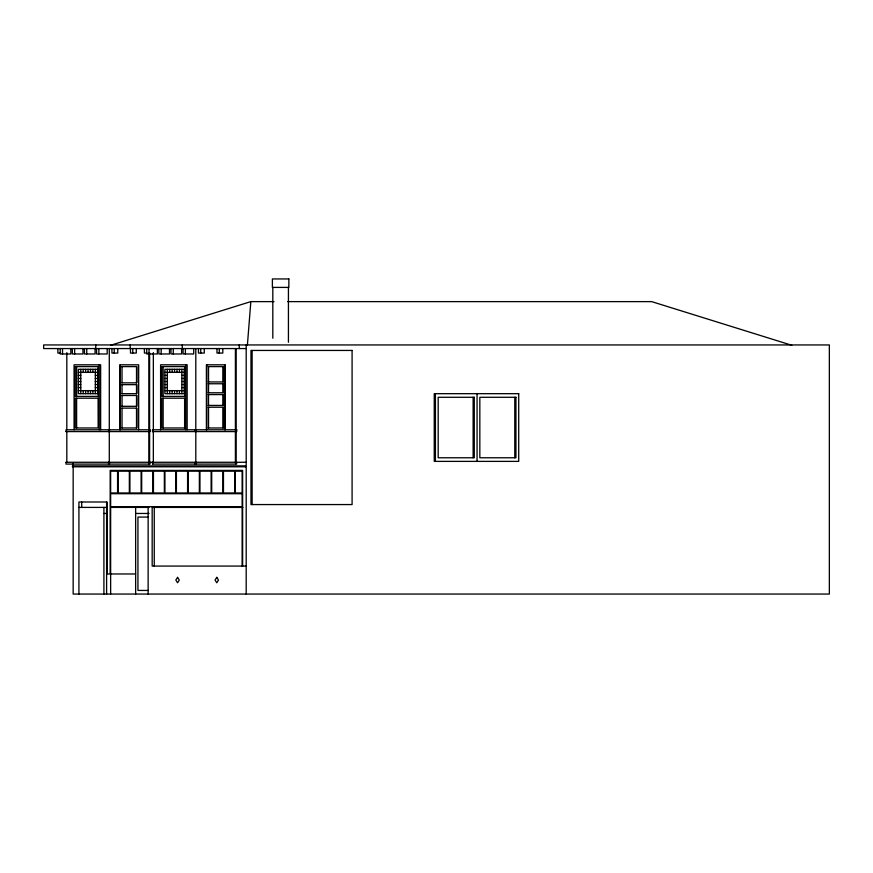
<?xml version="1.0" encoding="UTF-8"?>
<svg xmlns="http://www.w3.org/2000/svg" width="873" height="873" viewBox="0 0 873 873"><rect width="100%" height="100%" fill="white"/><g stroke="black" fill="none" stroke-linecap="round" stroke-linejoin="round"><path stroke-width="1.31" d="M247.408 344.944L250.835 301.621L274.013 301.621M110.696 345.272L250.835 301.621M287.643 301.621L651.662 301.621L791.8 345.272M246.197 348.556L43.65 348.556L43.65 344.944L829.35 344.944L829.35 594.055L73.157 594.055L73.157 466.793M60.368 353.063L57.88 353.063L57.88 348.556M146.904 353.063L144.405 353.063L144.405 348.556M121.642 366.605L136.897 366.605L136.897 382.854L121.642 382.854M184.661 366.605L161.756 366.605L161.756 396.397L184.661 396.397M208.156 366.605L223.423 366.605L223.423 381.948L208.156 381.948M78.352 372.356L97.754 372.356M164.877 372.356L184.268 372.356M78.352 375.401L80.774 375.401M95.332 375.401L97.754 375.401M164.877 375.401L167.3 375.401M181.846 375.401L184.268 375.401M78.352 378.456L80.774 378.456M95.332 378.456L97.754 378.456M164.877 378.456L167.3 378.456M181.846 378.456L184.268 378.456M78.352 381.501L80.774 381.501M95.332 381.501L97.754 381.501M164.877 381.501L167.3 381.501M181.846 381.501L184.268 381.501M208.156 383.76L223.423 383.76L223.423 392.785L208.156 392.785M78.352 384.546L80.774 384.546M95.332 384.546L97.754 384.546M164.877 384.546L167.3 384.546M181.846 384.546L184.268 384.546M121.642 384.655L136.897 384.655L136.897 393.679L121.642 393.679M78.352 387.59L80.774 387.59M95.332 387.59L97.754 387.59M164.877 387.59L167.3 387.59M181.846 387.59L184.268 387.59M78.352 390.635L97.754 390.635M164.877 390.635L184.268 390.635M208.156 394.585L223.423 394.585L223.423 405.421L208.156 405.421M121.642 395.491L136.897 395.491L136.897 406.316L121.642 406.316M184.661 398.197L161.756 398.197L161.756 427.977L184.661 427.977M208.156 407.222L223.423 407.222L223.423 427.977L208.156 427.977M121.642 408.127L136.897 408.127L136.897 427.977L121.642 427.977M65.988 431.589L150.178 431.589L150.178 429.789L65.988 429.789L66.119 431.589M65.988 462.275L246.197 462.275M78.919 507.409L106.746 507.409M149.032 507.409L110.642 507.409L110.642 594.055M242.88 507.409L152.175 507.409L152.175 566.075L246.197 566.075M103.909 513.466L106.55 513.466M135.642 513.466L149.032 513.466M148.224 517.078L137.945 517.078L137.945 590.443L148.224 590.443M110.642 573.976L135.642 573.976M514.786 397.291L514.786 457.768M477.062 393.679L477.062 461.381M473.133 397.291L473.133 457.768M435.409 393.679L435.409 461.381M288.428 287.403L288.428 342.271M272.812 287.403L272.812 338.255M252.122 350.444L252.122 504.561M246.197 344.944L246.197 465.887L72.459 465.887L72.459 466.793L246.197 466.793L246.197 594.055M245.499 465.887L245.499 466.793M242.629 566.075L242.629 470.405L110.173 470.405L110.173 573.976L107.063 573.976L107.063 501.997L78.919 501.997L78.919 594.055M242.159 507.409L242.159 566.075M239.257 344.944L239.257 348.556M236.648 462.275L236.648 464.087L152.502 464.087L152.502 462.275M236.136 348.556L236.136 429.789M236.136 431.589L236.136 462.275M235.972 429.789L235.972 431.589M235.59 429.789L235.59 431.589M235.59 462.275L235.59 464.087M235.404 348.556L235.404 429.789M235.404 431.589L235.404 462.275M225.19 429.789L225.19 364.805L206.399 364.805L206.399 429.789M224.808 364.805L224.808 429.789M223.052 366.605L223.052 381.948M223.052 383.76L223.052 392.785M223.052 394.585L223.052 405.421M223.052 407.222L223.052 427.977M222.801 348.556L222.801 353.063L216.984 353.063L216.984 348.556M219.265 348.556L219.265 353.063M208.538 366.605L208.538 381.948M208.538 383.76L208.538 392.785M208.538 394.585L208.538 405.421M208.538 407.222L208.538 427.977M206.77 364.805L206.77 429.789M204.271 348.556L204.271 353.063L198.455 353.063L198.455 348.556M200.735 348.556L200.735 353.063M195.999 429.789L195.999 431.589M195.999 462.275L195.999 464.087M195.803 348.556L195.803 429.789M195.803 431.589L195.803 462.275M195.116 429.789L195.116 431.589M195.116 462.275L195.116 464.087M193.719 348.556L193.719 353.969L183.079 353.969L183.079 348.556M187.16 429.789L187.16 364.805L160.599 364.805L160.599 429.789M185.763 364.805L185.763 429.789M185.382 348.556L185.382 353.969M184.618 366.605L184.618 396.397M184.618 398.197L184.618 427.977M182.271 344.944L182.271 348.556M181.846 369.312L181.846 393.679M181.606 348.556L181.606 353.969L170.966 353.969L170.966 348.556M179.423 369.312L179.423 372.356M179.423 390.635L179.423 393.679M177.001 369.312L177.001 372.356M177.001 390.635L177.001 393.679M174.578 369.312L174.578 372.356M174.578 390.635L174.578 393.679M173.269 348.556L173.269 353.969M172.145 369.312L172.145 372.356M172.145 390.635L172.145 393.679M169.722 369.312L169.722 372.356M169.722 390.635L169.722 393.679M169.493 348.556L169.493 353.969L158.853 353.969L158.853 348.556M167.3 369.312L167.3 393.679M163.142 366.605L163.142 396.397M163.142 398.197L163.142 427.977M161.156 348.556L161.156 353.969M157.38 348.556L157.38 353.969L146.74 353.969L146.74 348.556M154.259 507.409L154.259 566.075M153.342 352.616L153.342 429.789M153.342 431.589L153.342 462.275M152.644 429.789L152.644 431.589M152.644 462.275L152.644 464.087M150.112 462.275L150.112 464.087L65.988 464.087L66.119 462.275M149.599 352.616L149.599 462.275M149.043 348.556L149.043 353.969M149.054 429.789L149.054 431.589M149.054 462.275L149.054 464.087M148.868 352.616L148.868 429.789M148.868 431.589L148.868 462.275M148.137 507.409L148.137 594.055M138.665 429.789L138.665 364.805L119.885 364.805L119.885 429.789M136.515 366.605L136.515 382.854M136.515 384.655L136.515 393.679M136.515 395.491L136.515 406.316M136.515 408.127L136.515 427.977M136.286 348.556L136.286 353.063L130.47 353.063L130.47 348.556M135.642 507.409L135.642 594.055M132.761 348.556L132.761 353.063M130.175 344.944L130.175 348.556M122.024 366.605L122.024 382.854M122.024 384.655L122.024 393.679M122.024 395.491L122.024 406.316M122.024 408.127L122.024 427.977M120.267 364.805L120.267 429.789M117.757 348.556L117.757 353.063L111.94 353.063L111.94 348.556M114.232 348.556L114.232 353.063M109.485 429.789L109.485 431.589M109.485 462.275L109.485 464.087M109.289 348.556L109.289 429.789M109.289 431.589L109.289 462.275M108.601 429.789L108.601 431.589M108.601 462.275L108.601 464.087M107.193 348.556L107.193 353.969L96.554 353.969L96.554 348.556M106.604 501.997L106.604 594.055M103.909 507.409L103.909 594.055M100.646 429.789L100.646 364.805L74.074 364.805L74.074 429.789M99.249 364.805L99.249 429.789M98.856 348.556L98.856 353.969M95.746 344.944L95.746 348.556M95.332 369.312L95.332 393.679M95.081 348.556L95.081 353.969L84.441 353.969L84.441 348.556M92.909 369.312L92.909 372.356M92.909 390.635L92.909 393.679M90.476 369.312L90.476 372.356M90.476 390.635L90.476 393.679M88.053 369.312L88.053 372.356M88.053 390.635L88.053 393.679M86.743 348.556L86.743 353.969M85.63 369.312L85.63 372.356M85.63 390.635L85.63 393.679M83.208 369.312L83.208 372.356M83.208 390.635L83.208 393.679M82.968 348.556L82.968 353.969L72.328 353.969L72.328 348.556M81.702 501.997L81.702 507.409M80.774 369.312L80.774 393.679M76.617 366.605L76.617 396.397M76.617 398.197L76.617 427.977M74.631 348.556L74.631 353.969M73.157 463.487L73.157 465.887M70.855 348.556L70.855 353.969L60.215 353.969L60.215 348.556M66.817 352.616L66.817 429.789M66.817 431.589L66.817 462.275M62.518 348.556L62.518 353.969M177.557 577.359L175.822 580.065L177.557 582.771L179.281 580.065L177.557 577.359M216.777 577.359L215.053 580.065L216.777 582.771L218.512 580.065L216.777 577.359M288.854 278.945L272.387 278.945L272.387 287.403L288.854 287.403L288.854 278.945M352.092 350.444L250.977 350.444L250.977 504.561L352.092 504.561L352.092 350.444M98.147 366.605L75.231 366.605L75.231 396.397L98.147 396.397L98.103 366.605M97.754 369.312L78.352 369.312L78.352 393.679L97.754 393.679L97.754 369.312M184.268 369.312L164.877 369.312L164.877 393.679L184.268 393.679L184.268 369.312M518.715 393.679L434.252 393.679L434.252 461.381L518.715 461.381L518.715 393.679M474.279 397.291L438.181 397.291L438.181 457.768L474.279 457.768L474.279 397.291M515.932 397.291L479.834 397.291L479.834 457.768L515.932 457.768L515.932 397.291M98.147 398.197L75.231 398.197L75.231 427.977L98.147 427.977L98.103 398.197M236.714 429.789L152.502 429.789L152.502 431.589L236.714 431.589L236.714 429.789M117.571 471.136L110.642 471.136L110.642 492.972L117.571 492.972L117.571 471.136M129.346 471.136L118.15 471.136L118.15 492.972L129.346 492.972L129.346 471.136M141.11 471.136L129.913 471.136L129.913 492.972L141.11 492.972L141.11 471.136M152.873 471.136L141.688 471.136L141.688 492.972L152.873 492.972L152.873 471.136M164.353 471.136L153.452 471.136L153.452 492.972L164.353 492.972L164.353 471.136M175.822 471.136L164.932 471.136L164.932 492.972L175.822 492.972L175.822 471.136M187.586 471.136L176.401 471.136L176.401 492.972L187.586 492.972L187.586 471.136M199.36 471.136L188.164 471.136L188.164 492.972L199.36 492.972L199.36 471.136M211.124 471.136L199.939 471.136L199.939 492.972L211.124 492.972L211.124 471.136M222.888 471.136L211.703 471.136L211.703 492.972L222.888 492.972L222.888 471.136M234.662 471.136L223.466 471.136L223.466 492.972L234.662 492.972L234.662 471.136M242.159 471.136L235.241 471.136L235.241 492.972L242.159 492.972L242.159 471.136M242.159 493.703L110.642 493.703L110.642 506.678L242.159 506.678L242.159 493.703"/></g></svg>
